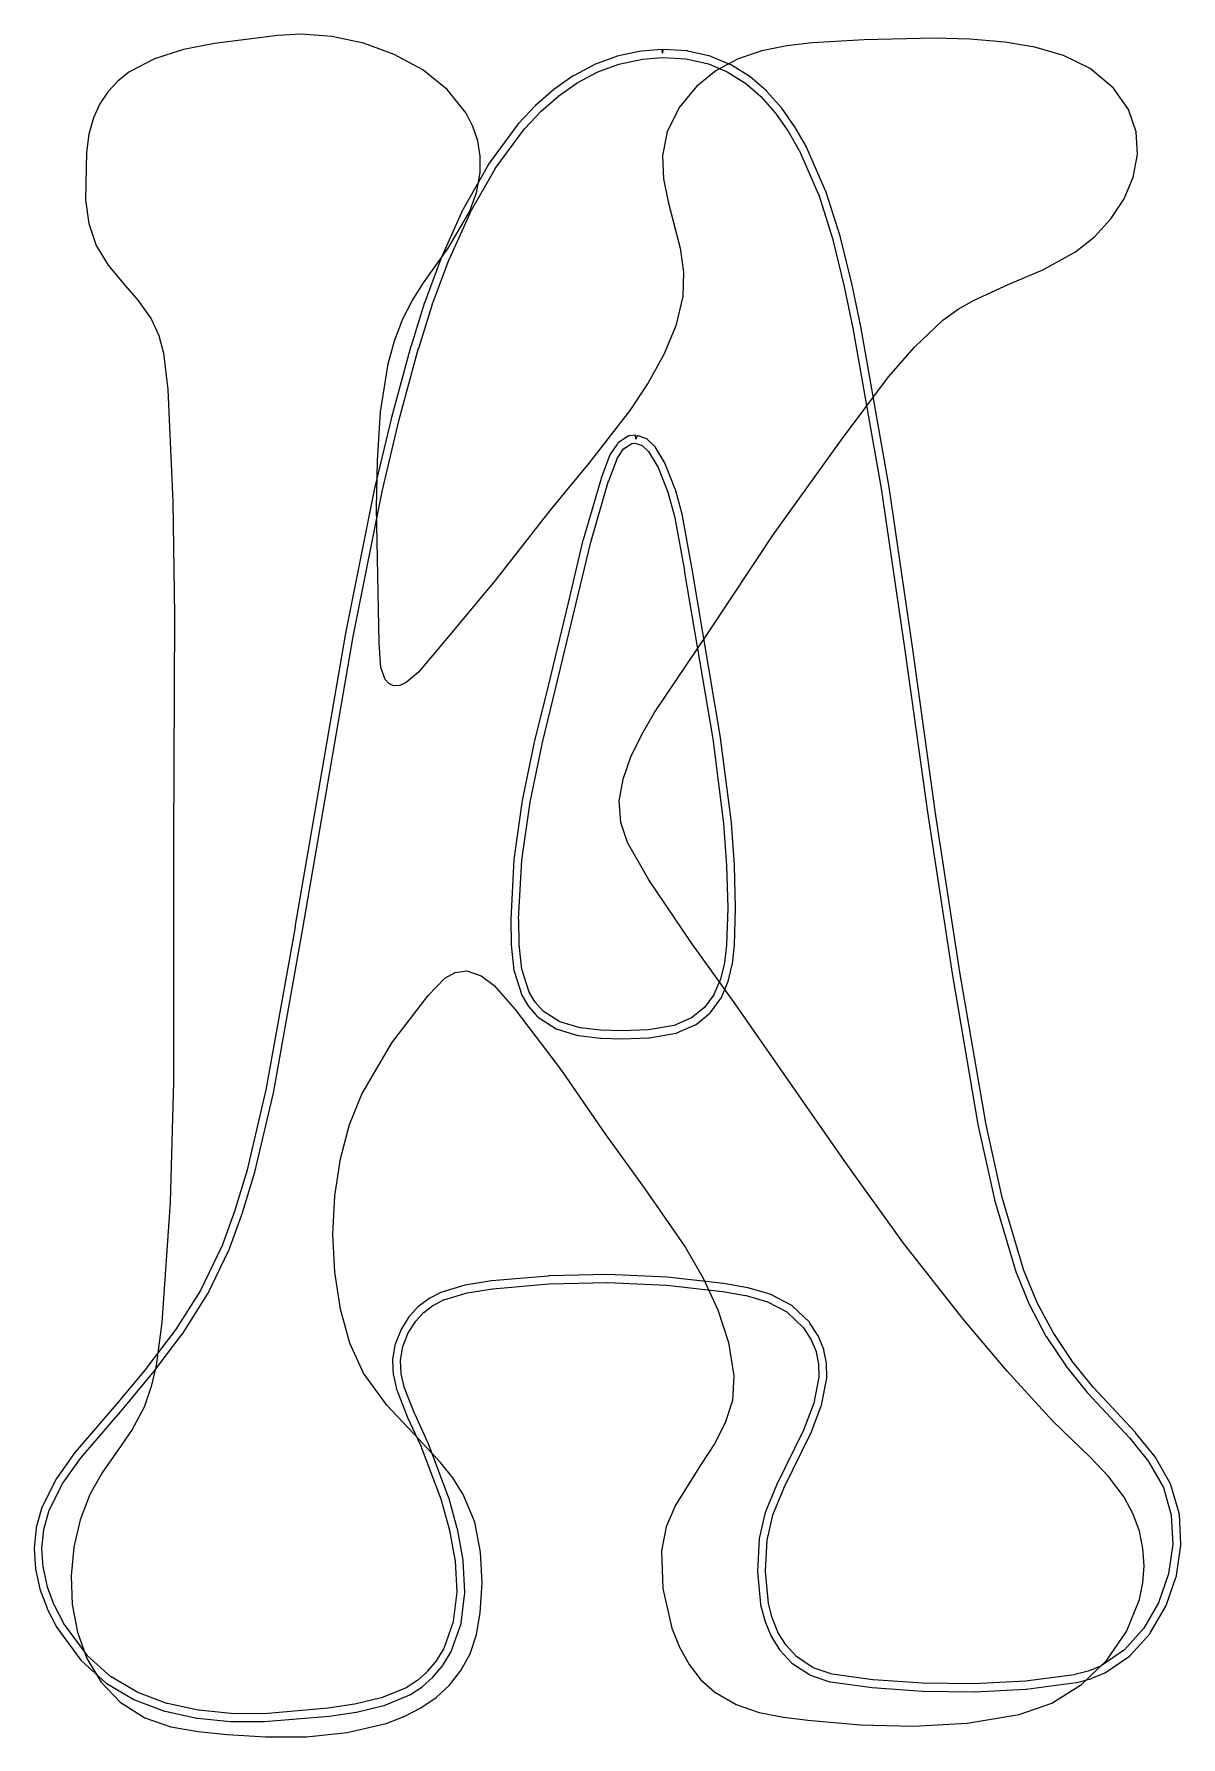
# Model space of a CAD drawing. Extents: x 0 to 114, y 0 to 171.
import ezdxf

# ---------------------------------------------------------------- set-up
doc = ezdxf.new("R2010")
doc.units = 0
doc.layers.add('A', color=7, linetype='CONTINUOUS')
doc.layers.add('K', color=7, linetype='CONTINUOUS')

msp = doc.modelspace()

# ---------------------------------------------------------------- linework, layer by layer
at = {"layer": 'A', "color": 7}
for points in [[(60.351456, 168.800037), (57.996664, 168.306148)], [(62.5034, 168.976426), (60.404372, 168.808856)], [(65.008122, 168.835315), (62.556317, 168.976426), (62.529872, 168.606009), (62.503428, 168.976426), (62.5034, 168.976426)], [(67.309997, 168.314967), (65.078678, 168.826495)], [(23.618441, 64.686481), (26.520067, 80.976009), (31.54715, 110.203648), (31.54715, 110.212453), (34.448747, 124.720439), (34.457553, 124.738078), (36.159705, 131.917106), (36.168511, 131.934745), (38.108788, 139.060856), (38.117594, 139.078495), (39.475788, 143.391203), (39.484594, 143.408842), (41.186746, 147.986134), (41.195552, 148.012592), (43.268121, 152.607523), (43.276926, 152.625162), (43.285732, 152.6428), (45.763996, 157.026064), (45.772801, 157.034884), (45.79044, 157.070162), (48.709676, 161.021273), (48.73612, 161.05655), (50.350079, 162.767523), (50.358884, 162.776342), (50.376523, 162.793981), (52.113953, 164.319745), (52.140398, 164.337384), (52.149203, 164.346203), (54.001286, 165.651481), (56.065036, 166.745092), (58.164064, 167.521203), (58.172869, 167.521203), (60.518842, 168.015092), (62.538678, 168.182676), (62.538678, 168.182676)], [(62.538678, 168.182676), (62.565122, 168.182676), (64.893455, 168.041565), (64.9199, 168.032745), (67.124789, 167.530037), (69.020969, 166.736287), (70.793678, 165.633856), (70.802483, 165.625037), (72.389983, 164.258023), (72.425261, 164.222745), (73.818733, 162.652884), (73.845177, 162.617606), (75.097538, 160.844898), (75.115177, 160.80962), (76.226427, 158.878162), (76.244066, 158.842884), (78.131427, 154.512537), (78.140233, 154.512537), (79.577802, 149.961703), (79.586607, 149.935245), (80.706677, 145.384412), (80.706677, 145.366773), (81.60626, 141.089342), (81.597455, 141.089342), (84.446135, 125.029134), (84.446135, 125.020329), (86.818566, 108.845468), (86.809761, 108.845468), (89.058719, 92.626509)], [(69.391386, 167.450662), (67.371733, 168.288509)], [(71.269928, 166.268856), (69.453122, 167.415384)], [(53.578122, 166.330592), (51.646664, 164.981217)], [(72.945622, 164.831287), (71.314025, 166.233578)], [(51.62022, 164.94594), (49.821053, 163.367259)], [(74.444956, 163.146773), (72.989748, 164.78719)], [(49.794609, 163.340801), (48.118914, 161.568092)], [(48.09247, 161.532815), (45.120317, 157.502328)], [(76.940831, 159.239759), (75.794303, 161.241773)], [(80.345193, 150.182077), (78.881108, 154.794759)], [(42.553817, 152.969134), (40.454789, 148.312467)], [(81.482887, 145.560688), (80.353998, 150.155618)], [(82.391275, 141.23916), (81.491692, 145.543049)], [(85.231137, 125.161327), (82.391275, 141.230355)], [(37.341539, 139.29019), (35.392442, 132.128801)], [(35.392442, 132.119996), (33.67265, 124.90569)], [(59.822289, 130.373717), (59.266664, 130.311981)], [(60.863012, 130.038578), (60.007525, 130.347259), (59.866414, 129.968023), (59.822317, 130.373717), (59.822289, 130.373717)], [(59.813484, 129.571148), (60.5014, 129.324203), (61.127581, 128.724481), (62.0889, 127.128162), (62.097706, 127.119356), (63.067844, 124.658731), (63.755761, 122.13637), (63.764566, 122.101093), (64.725886, 116.818245), (64.717081, 116.818245), (67.565761, 99.964287), (67.565761, 99.955482), (68.641733, 91.488815), (68.632928, 91.488815), (68.950428, 87.255482), (68.950428, 87.237843), (69.065081, 83.030968), (69.065081, 83.013329), (68.959247, 79.353259), (68.959247, 79.317982), (68.747581, 77.571732), (68.738775, 77.527634), (68.3419, 75.904857), (68.333095, 75.887218), (67.671637, 74.352634), (67.662831, 74.32619), (66.73679, 73.06501), (65.440331, 72.033135), (63.702901, 71.274662), (61.145262, 70.816051), (61.136457, 70.816051), (58.464165, 70.719037), (58.446526, 70.719037), (56.365137, 70.780774), (54.283748, 71.027718), (52.264096, 71.62744), (50.579511, 72.70337), (49.785761, 73.594134), (49.186039, 74.599551), (48.454025, 76.901426), (48.171803, 79.37969), (48.171803, 79.423787), (48.136525, 81.902051), (48.12772, 81.902051), (48.44522, 87.819898), (49.274247, 93.631912), (50.473692, 99.443926), (50.473692, 99.461565), (51.893622, 105.220662), (53.860359, 113.405106), (55.342025, 119.640453), (55.350831, 119.658092), (57.141178, 125.778787), (57.149983, 125.787592), (57.149983, 125.805231), (57.979011, 128.010092), (57.987816, 128.018897), (58.640455, 128.997856), (59.451844, 129.527022), (59.813441, 129.57112), (59.813484, 129.571148)], [(33.67265, 124.896885), (30.762234, 110.36244)], [(56.38272, 126.034565), (54.574734, 119.869773)], [(109.890275, 30.502328), (105.701039, 35.009065), (105.674595, 35.035509), (103.540289, 37.690162), (103.52265, 37.716606), (101.644109, 40.538828), (101.62647, 40.574106), (100.03015, 43.555078), (100.03015, 43.563883), (100.012511, 43.590328), (98.733692, 46.73005), (96.564109, 54.02373), (96.555303, 54.050175), (94.906067, 61.493786), (94.906067, 61.511425), (92.32197, 76.592675), (92.32197, 76.60148), (89.852525, 92.732244), (89.852525, 92.741049), (87.603567, 108.951188), (85.231137, 125.143688)], [(65.510802, 116.959328), (64.549511, 122.277467)], [(54.565928, 119.843329), (53.084262, 113.590343), (51.117525, 105.414718), (51.117525, 105.405912)], [(30.762234, 110.344801), (25.726331, 81.117162), (25.735136, 81.117162), (22.824719, 64.827649), (20.937358, 56.801954), (20.928553, 56.77551), (19.746747, 52.877315), (19.737942, 52.850871), (18.362109, 49.049691), (18.353303, 49.049691), (16.271915, 44.736982), (13.758373, 40.794691), (13.740734, 40.768246), (10.892053, 37.011163), (10.883248, 36.993524), (7.83172, 33.324635), (7.840526, 33.324635)], [(69.752955, 87.299551), (69.435455, 91.550523)], [(69.752955, 79.291495), (69.858788, 83.013301)], [(69.532469, 77.430592), (69.752955, 79.256217)], [(47.6779, 76.698593), (48.445191, 74.308523)], [(68.394789, 74.008648), (69.073886, 75.587328)], [(63.976247, 70.524953), (65.801872, 71.318703)], [(19.094094, 48.73212), (20.496386, 52.603856)], [(39.017234, 29.567453), (37.756053, 32.3103), (37.747248, 32.336745), (36.671275, 35.044314), (36.66247, 35.070758), (36.380248, 36.376036), (36.309692, 37.74305), (36.309692, 37.760689), (36.530178, 39.110064), (36.530178, 39.127703), (37.076984, 40.494717), (37.817817, 41.650064), (37.826623, 41.667703), (38.611553, 42.514369), (38.620359, 42.523175), (39.5464, 43.22873), (39.564039, 43.237536), (40.604734, 43.784341), (40.631178, 43.793147), (42.968331, 44.489883), (45.508331, 44.886758), (45.534775, 44.886758), (51.143941, 45.380647), (51.170386, 45.380647), (57.035316, 45.512938), (57.06176, 45.512938), (62.926691, 45.274813), (62.953135, 45.274813), (68.544663, 44.639813), (68.571107, 44.639813), (70.855343, 44.225299), (70.899441, 44.216494), (73.042566, 43.590313), (74.991663, 42.576077), (76.649718, 40.997397), (77.434649, 39.789133), (77.910899, 38.607327), (77.910899, 38.598522), (78.157843, 37.3638), (78.157843, 37.337356), (78.184288, 36.049717), (77.690399, 33.4568), (77.681593, 33.439161), (76.640899, 30.740411), (73.950968, 25.254717)], [(40.260761, 44.498787), (39.175969, 43.934342)], [(38.073539, 43.114134), (37.191594, 42.152815)], [(39.123053, 43.899065), (38.126456, 43.158231)], [(75.415067, 43.255245), (73.386594, 44.313578)], [(77.240692, 41.544273), (75.503261, 43.193509)], [(35.586456, 36.234967), (35.903956, 34.841495)], [(105.092497, 34.488717), (109.290553, 29.981981), (109.308192, 29.964342), (111.204372, 27.609551), (111.23965, 27.556634), (112.694858, 24.998995), (113.488608, 22.247328), (113.656178, 19.345731), (113.656178, 19.328092), (113.215206, 16.34712), (112.209789, 13.454342), (110.728122, 10.905523), (108.805483, 8.753578), (106.450692, 7.14844), (106.433053, 7.130801), (105.171872, 6.610453), (105.163067, 6.601648), (103.84015, 6.266509), (103.822511, 6.266509), (103.796067, 6.257704), (98.874817, 5.605065), (98.874817, 5.61387), (93.759539, 5.340468), (93.733095, 5.340468), (88.626637, 5.411023), (88.608998, 5.411023), (83.626012, 5.763801), (83.599568, 5.763801), (79.516165, 6.319426), (77.637567, 6.963231), (75.953053, 8.074481), (74.912358, 9.221009), (74.894719, 9.238648), (74.100969, 10.526287), (74.100969, 10.535092), (73.545344, 11.893287), (73.536539, 11.919731), (73.527734, 11.946175), (73.157317, 13.392564), (72.848637, 16.6293), (72.848637, 16.646939), (73.007387, 19.742564), (73.58065, 22.247286), (73.589456, 22.264925), (74.674233, 24.901981), (74.683039, 24.928425)], [(37.015191, 32.001634), (38.285191, 29.258787), (38.293997, 29.232343), (40.357747, 23.781926), (40.366552, 23.746648), (41.204399, 20.739218), (41.213205, 20.70394), (41.76883, 17.634773), (41.76883, 17.625968), (41.936456, 14.565592), (41.936456, 14.539148), (41.583678, 11.575815), (41.583678, 11.558176), (40.622358, 8.885884), (39.907983, 7.704079), (39.899178, 7.68644), (38.973136, 6.56637), (38.929039, 6.522273), (37.994178, 5.693245), (37.950081, 5.657968), (36.85647, 4.961231), (34.387025, 3.938176), (34.369386, 3.929371), (31.741192, 3.312009), (31.705914, 3.303204), (29.0689, 2.906329), (29.042456, 2.906329), (22.639539, 2.359524), (22.604262, 2.359524), (19.341067, 2.385968), (19.305789, 2.385968), (16.086692, 2.703468), (16.042567, 2.712259), (12.955761, 3.373717), (12.929317, 3.382523), (12.894039, 3.391328), (10.001261, 4.4673), (9.983622, 4.476106), (7.311331, 6.045967), (7.302525, 6.054772), (4.930095, 8.189078), (4.92129, 8.206716), (2.557678, 11.425814), (2.548873, 11.443453), (1.64929, 13.189703), (1.640484, 13.22498), (1.631679, 13.233786), (0.961401, 15.032952), (0.961401, 15.050591), (0.538068, 16.929133), (0.538068, 16.964411), (0.529263, 16.990855), (0.396971, 18.860577), (0.396971, 18.887021), (0.582179, 20.792021), (0.582179, 20.800827), (1.120165, 22.723466), (1.128971, 22.741104), (2.487165, 25.439854), (4.330429, 28.006313), (4.348068, 28.032757)], [(41.116261, 24.028856), (39.034872, 29.541009)], [(111.857011, 28.059342), (109.907914, 30.48469)], [(3.695344, 28.500315), (1.834442, 25.907398)], [(41.980567, 20.915592), (41.125067, 23.993578)], [(114.273497, 22.423703), (113.444469, 25.281203)], [(72.82215, 22.485453), (72.222428, 19.892537)], [(-0.396878, 18.869481), (-0.264586, 16.876287)], [(42.739025, 14.539134), (42.571456, 17.670037)], [(0.193997, 14.812537), (0.899552, 12.916356)], [(42.386247, 11.461148), (42.739025, 14.468578)], [(72.363539, 13.260315), (72.769233, 11.699273)], [(111.407177, 10.473356), (112.932941, 13.119189)], [(1.878539, 11.002537), (4.286247, 7.712884)], [(72.786872, 11.646356), (73.386594, 10.173509)], [(74.303803, 8.700662), (75.406233, 7.492398)], [(39.546372, 6.010759), (40.525344, 7.192537)], [(40.560622, 7.236634), (41.336733, 8.515453)], [(106.891622, 6.469328), (109.29051, 8.118564)], [(38.479219, 5.058259), (39.502275, 5.966662)], [(37.288594, 4.290968), (38.435122, 5.022982)], [(88.600108, 4.617259), (93.750663, 4.546703)], [(15.963192, 1.909718), (19.261664, 1.592218)], [(22.665969, 1.565774), (29.139442, 2.112579)], [(29.165886, 2.112579), (31.855816, 2.518274)], [(31.891094, 2.527079), (34.616303, 3.170898)]]:
    msp.add_lwpolyline(points, dxfattribs=at)
for points in [[(60.404372, 168.808856), (60.386556, 168.807104), (60.368877, 168.804157), (60.351456, 168.800037)], [(65.078678, 168.826495), (65.055468, 168.831523), (65.031856, 168.834475), (65.008122, 168.835315)], [(55.685969, 167.450662), (55.685969, 167.450662), (53.622219, 166.357051), (53.622219, 166.357051)], [(55.738886, 167.47712), (55.720618, 167.469619), (55.702931, 167.460775), (55.685969, 167.450662)], [(57.943747, 168.288509), (57.943747, 168.288509), (55.738886, 167.47712), (55.738886, 167.47712)], [(57.996664, 168.306148), (57.978636, 168.301507), (57.960954, 168.295613), (57.943747, 168.288509)], [(67.371733, 168.288509), (67.351933, 168.299043), (67.331281, 168.307894), (67.309997, 168.314967)], [(69.453122, 167.415384), (69.433631, 167.428952), (69.412971, 167.440758), (69.391386, 167.450662)], [(53.622219, 166.357051), (53.606968, 166.349186), (53.592239, 166.340348), (53.578122, 166.330592)], [(71.314025, 166.233578), (71.300175, 166.246362), (71.285439, 166.25815), (71.269928, 166.268856)], [(51.646664, 164.981217), (51.637207, 164.969953), (51.628379, 164.958176), (51.62022, 164.94594)], [(72.989748, 164.78719), (72.976209, 164.803015), (72.961456, 164.817759), (72.945622, 164.831287)], [(49.821053, 163.367259), (49.81183, 163.358857), (49.803006, 163.350028), (49.794609, 163.340801)], [(74.4714, 163.111495), (74.463241, 163.123732), (74.454412, 163.135509), (74.444956, 163.146773)], [(75.767859, 161.277051), (75.767859, 161.277051), (74.4714, 163.111495), (74.4714, 163.111495)], [(48.118914, 161.568092), (48.109458, 161.556828), (48.10063, 161.545051), (48.09247, 161.532815)], [(75.794303, 161.241773), (75.786143, 161.254009), (75.777315, 161.265786), (75.767859, 161.277051)], [(76.958469, 159.204481), (76.953173, 159.216523), (76.947287, 159.228297), (76.940831, 159.239759)], [(78.863469, 154.838856), (78.863469, 154.838856), (76.958469, 159.204481), (76.958469, 159.204481)], [(45.093873, 157.458231), (45.093873, 157.458231), (42.571456, 153.004412), (42.571456, 153.004412)], [(45.120317, 157.502328), (45.110566, 157.488212), (45.101733, 157.473482), (45.093873, 157.458231)], [(78.881108, 154.794759), (78.876107, 154.809794), (78.870217, 154.824519), (78.863469, 154.838856)], [(42.571456, 153.004412), (42.564999, 152.99295), (42.559113, 152.981176), (42.553817, 152.969134)], [(80.353998, 150.155618), (80.351371, 150.164537), (80.348434, 150.173362), (80.345193, 150.182077)], [(40.445984, 148.286009), (40.445984, 148.286009), (38.726192, 143.66462), (38.726192, 143.66462)], [(40.454789, 148.312467), (40.451547, 148.303753), (40.44861, 148.294928), (40.445984, 148.286009)], [(81.491692, 145.543049), (81.488902, 145.549), (81.485966, 145.554881), (81.482887, 145.560688)], [(38.717387, 143.646981), (38.717387, 143.646981), (37.350344, 139.298995), (37.350344, 139.298995)], [(38.726192, 143.66462), (38.723112, 143.658814), (38.720176, 143.652932), (38.717387, 143.646981)], [(82.391275, 141.230355), (82.391308, 141.23329), (82.391308, 141.236225), (82.391275, 141.23916)], [(37.350344, 139.298995), (37.347364, 139.296106), (37.344428, 139.29317), (37.341539, 139.29019)], [(35.392442, 132.128801), (35.39241, 132.125866), (35.39241, 132.122931), (35.392442, 132.119996)], [(58.128956, 129.624065), (58.083312, 129.594074), (58.044293, 129.555055), (58.014303, 129.509412)], [(59.090275, 130.250245), (59.090275, 130.250245), (58.128956, 129.624065), (58.128956, 129.624065)], [(59.266664, 130.311981), (59.203818, 130.305617), (59.143373, 130.284461), (59.090275, 130.250245)], [(60.995303, 129.950384), (60.957551, 129.988337), (60.912566, 130.018328), (60.863012, 130.038578)], [(61.718498, 129.271287), (61.718498, 129.271287), (60.995303, 129.950384), (60.995303, 129.950384)], [(57.273469, 128.380523), (57.273469, 128.380523), (56.391525, 126.061009), (56.391525, 126.061009)], [(57.308747, 128.459898), (57.294142, 128.434798), (57.282313, 128.408183), (57.273469, 128.380523)], [(58.014303, 129.509412), (58.014303, 129.509412), (57.308747, 128.459898), (57.308747, 128.459898)], [(61.789053, 129.191912), (61.769167, 129.221388), (61.745439, 129.248082), (61.718498, 129.271287)], [(62.78565, 127.533856), (62.78565, 127.533856), (61.789053, 129.191912), (61.789053, 129.191912)], [(62.812095, 127.48094), (62.804598, 127.499207), (62.795759, 127.516894), (62.78565, 127.533856)], [(63.817511, 124.949759), (63.817511, 124.949759), (62.812095, 127.48094), (62.812095, 127.48094)], [(33.67265, 124.90569), (33.672618, 124.902755), (33.672618, 124.89982), (33.67265, 124.896885)], [(56.391525, 126.061009), (56.388284, 126.052299), (56.385347, 126.043479), (56.38272, 126.034565)], [(63.826317, 124.914481), (63.823918, 124.926368), (63.82098, 124.938139), (63.817511, 124.949759)], [(64.540706, 122.312745), (64.540706, 122.312745), (63.826317, 124.914481), (63.826317, 124.914481)], [(85.231137, 125.143688), (85.231266, 125.149567), (85.231266, 125.155448), (85.231137, 125.161327)], [(64.549511, 122.277467), (64.547112, 122.289354), (64.544174, 122.301125), (64.540706, 122.312745)], [(54.574734, 119.869773), (54.571492, 119.861063), (54.568555, 119.852243), (54.565928, 119.843329)], [(65.510802, 116.950523), (65.510835, 116.953458), (65.510835, 116.956393), (65.510802, 116.959328)], [(68.359483, 100.087745), (68.359483, 100.087745), (65.510802, 116.950523), (65.510802, 116.950523)], [(30.762234, 110.36244), (30.762104, 110.356561), (30.762104, 110.35068), (30.762234, 110.344801)], [(51.117525, 105.405912), (51.117525, 105.405912), (49.697595, 99.637996), (49.697595, 99.637996)], [(49.68879, 99.620357), (49.68879, 99.620357), (48.489345, 93.799524), (48.489345, 93.799524)], [(49.697595, 99.637996), (49.694515, 99.632189), (49.691579, 99.626308), (49.68879, 99.620357)], [(68.359483, 100.070106), (68.359612, 100.075985), (68.359612, 100.081866), (68.359483, 100.087745)], [(69.435455, 91.568162), (69.435455, 91.568162), (68.359483, 100.070106), (68.359483, 100.070106)], [(48.48054, 93.773079), (48.48054, 93.773079), (47.651456, 87.890453), (47.651456, 87.890453)], [(48.489345, 93.799524), (48.486104, 93.790814), (48.483167, 93.781994), (48.48054, 93.773079)], [(89.058719, 92.626509), (89.058687, 92.623574), (89.058687, 92.620639), (89.058719, 92.617704)], [(89.058719, 92.617704), (89.058719, 92.617704), (91.528163, 76.469301), (91.528163, 76.469301)], [(69.435455, 91.550523), (69.435585, 91.556402), (69.435585, 91.562283), (69.435455, 91.568162)], [(47.64265, 87.855176), (47.64265, 87.855176), (47.333956, 81.91087), (47.333956, 81.91087)], [(47.651456, 87.890453), (47.647987, 87.878834), (47.645049, 87.867062), (47.64265, 87.855176)], [(69.752955, 87.281912), (69.753085, 87.287791), (69.753085, 87.293672), (69.752955, 87.299551)], [(69.858788, 83.03094), (69.858788, 83.03094), (69.752955, 87.281912), (69.752955, 87.281912)], [(47.333956, 81.91087), (47.333664, 81.902058), (47.333664, 81.893238), (47.333956, 81.884426)], [(47.333956, 81.884426), (47.333956, 81.884426), (47.369233, 79.370884), (47.369233, 79.370884)], [(69.858788, 83.013301), (69.858918, 83.01918), (69.858918, 83.025061), (69.858788, 83.03094)], [(47.369233, 79.370884), (47.371632, 79.358998), (47.37457, 79.347226), (47.378039, 79.335606)], [(47.378039, 79.335606), (47.378039, 79.335606), (47.660261, 76.777968), (47.660261, 76.777968)], [(69.752955, 79.256217), (69.753474, 79.267971), (69.753474, 79.279742), (69.752955, 79.291495)], [(47.660261, 76.777968), (47.663429, 76.750979), (47.669339, 76.724383), (47.6779, 76.698593)], [(69.10033, 75.649065), (69.10033, 75.649065), (69.523664, 77.377676), (69.523664, 77.377676)], [(69.523664, 77.377676), (69.527779, 77.395098), (69.530721, 77.412776), (69.532469, 77.430592)], [(69.073886, 75.587328), (69.084416, 75.60713), (69.093262, 75.627781), (69.10033, 75.649065)], [(91.528163, 76.469301), (91.528131, 76.466366), (91.528131, 76.463431), (91.528163, 76.460496)], [(91.528163, 76.460496), (91.528163, 76.460496), (94.12108, 61.361607), (94.12108, 61.361607)], [(48.445191, 74.308523), (48.454035, 74.280863), (48.465864, 74.254248), (48.480469, 74.229148)], [(48.480469, 74.229148), (48.480469, 74.229148), (49.124289, 73.153176), (49.124289, 73.153176)], [(67.354094, 72.553425), (67.354094, 72.553425), (68.350692, 73.929259), (68.350692, 73.929259)], [(68.350692, 73.929259), (68.368357, 73.953962), (68.383151, 73.980597), (68.394789, 74.008648)], [(49.124289, 73.153176), (49.136999, 73.131247), (49.151764, 73.110575), (49.168386, 73.09144)], [(49.168386, 73.09144), (49.168386, 73.09144), (50.023872, 72.13012), (50.023872, 72.13012)], [(50.023872, 72.13012), (50.049785, 72.102549), (50.079479, 72.078794), (50.112066, 72.059565)], [(50.112066, 72.059565), (50.112066, 72.059565), (51.875955, 70.930676), (51.875955, 70.930676)], [(65.898886, 71.37162), (65.898886, 71.37162), (67.283539, 72.48287), (67.283539, 72.48287)], [(67.283539, 72.48287), (67.30991, 72.503352), (67.333613, 72.527055), (67.354094, 72.553425)], [(51.875955, 70.930676), (51.908933, 70.910971), (51.944577, 70.89612), (51.981789, 70.886579)], [(51.981789, 70.886579), (51.981789, 70.886579), (54.054358, 70.260398), (54.054358, 70.260398)], [(54.054358, 70.260398), (54.074431, 70.252874), (54.095076, 70.246975), (54.116094, 70.242759)], [(54.116094, 70.242759), (54.116094, 70.242759), (56.303316, 69.978176), (56.303316, 69.978176)], [(56.303316, 69.978176), (56.318004, 69.977365), (56.332726, 69.977365), (56.347414, 69.978176)], [(56.347414, 69.978176), (56.347414, 69.978176), (58.446441, 69.925259), (58.446441, 69.925259)], [(58.446441, 69.925259), (58.455254, 69.924968), (58.464073, 69.924968), (58.472886, 69.925259)], [(58.472886, 69.925259), (58.472886, 69.925259), (61.171636, 70.013454), (61.171636, 70.013454)], [(61.171636, 70.013454), (61.192422, 70.014776), (61.213072, 70.01772), (61.2334, 70.022259)], [(61.2334, 70.022259), (61.2334, 70.022259), (63.888053, 70.498509), (63.888053, 70.498509)], [(63.888053, 70.498509), (63.918371, 70.5039), (63.947965, 70.512773), (63.976247, 70.524953)], [(65.801872, 71.318703), (65.836502, 71.331769), (65.869152, 71.349578), (65.898886, 71.37162)], [(21.704636, 56.590245), (21.704636, 56.590245), (23.609636, 64.660037), (23.609636, 64.660037)], [(23.609636, 64.660037), (23.612877, 64.668747), (23.615814, 64.677567), (23.618441, 64.686481)], [(94.12108, 61.361607), (94.120789, 61.352795), (94.120789, 61.343975), (94.12108, 61.335163)], [(94.12108, 61.335163), (94.12108, 61.335163), (95.779136, 53.847454), (95.779136, 53.847454)], [(20.505191, 52.621495), (20.505191, 52.621495), (21.704636, 56.572606), (21.704636, 56.572606)], [(21.704636, 56.572606), (21.704765, 56.578485), (21.704765, 56.584366), (21.704636, 56.590245)], [(95.779136, 53.847454), (95.781763, 53.83854), (95.7847, 53.82972), (95.787941, 53.82101)], [(95.787941, 53.82101), (95.787941, 53.82101), (97.966344, 46.500871), (97.966344, 46.500871)], [(20.496386, 52.603856), (20.499466, 52.609663), (20.502402, 52.615544), (20.505191, 52.621495)], [(16.995123, 44.383979), (16.995123, 44.383979), (19.076456, 48.696842), (19.076456, 48.696842)], [(19.076456, 48.696842), (19.082912, 48.708304), (19.088798, 48.720078), (19.094094, 48.73212)], [(51.099858, 46.174481), (51.099858, 46.174481), (45.437775, 45.680592), (45.437775, 45.680592)], [(51.126331, 46.183301), (51.117407, 46.18067), (51.108577, 46.177728), (51.099858, 46.174481)], [(57.044178, 46.315592), (57.044178, 46.315592), (51.126331, 46.183301), (51.126331, 46.183301)], [(57.070622, 46.315592), (57.06181, 46.315884), (57.05299, 46.315884), (57.044178, 46.315592)], [(62.988498, 46.077453), (62.988498, 46.077453), (57.070622, 46.315592), (57.070622, 46.315592)], [(63.014942, 46.077453), (63.00613, 46.077745), (62.99731, 46.077745), (62.988498, 46.077453)], [(68.659386, 45.433634), (68.659386, 45.433634), (63.014942, 46.077453), (63.014942, 46.077453)], [(97.966344, 46.500871), (97.968743, 46.488985), (97.971681, 46.477213), (97.975149, 46.465593)], [(97.975149, 46.465593), (97.975149, 46.465593), (99.289246, 43.246496), (99.289246, 43.246496)], [(14.419859, 40.335854), (14.419859, 40.335854), (16.968679, 44.348701), (16.968679, 44.348701)], [(16.968679, 44.348701), (16.978135, 44.359965), (16.986964, 44.371742), (16.995123, 44.383979)], [(40.331317, 44.534065), (40.306693, 44.524658), (40.28306, 44.512842), (40.260761, 44.498787)], [(42.730206, 45.257259), (42.730206, 45.257259), (40.331317, 44.534065), (40.331317, 44.534065)], [(42.783122, 45.274898), (42.765094, 45.270257), (42.747413, 45.264363), (42.730206, 45.257259)], [(45.411331, 45.680592), (45.411331, 45.680592), (42.783122, 45.274898), (42.783122, 45.274898)], [(45.437775, 45.680592), (45.428963, 45.680884), (45.420143, 45.680884), (45.411331, 45.680592)], [(68.685831, 45.424828), (68.677121, 45.42807), (68.668301, 45.431007), (68.659386, 45.433634)], [(71.040622, 45.010315), (71.040622, 45.010315), (68.685831, 45.424828), (68.685831, 45.424828)], [(71.0759, 44.992676), (71.064438, 44.999132), (71.052664, 45.005019), (71.040622, 45.010315)], [(73.307219, 44.348856), (73.307219, 44.348856), (71.0759, 44.992676), (71.0759, 44.992676)], [(73.386594, 44.313578), (73.361495, 44.328184), (73.33488, 44.340013), (73.307219, 44.348856)], [(38.126456, 43.158231), (38.107582, 43.145081), (38.089877, 43.130327), (38.073539, 43.114134)], [(39.175969, 43.934342), (39.157422, 43.924006), (39.139727, 43.912209), (39.123053, 43.899065)], [(75.503261, 43.193509), (75.476779, 43.217967), (75.447112, 43.238734), (75.415067, 43.255245)], [(99.289246, 43.246496), (99.294542, 43.234454), (99.300429, 43.222681), (99.306885, 43.211218)], [(99.306885, 43.211218), (99.306885, 43.211218), (100.938482, 40.159691), (100.938482, 40.159691)], [(37.147497, 42.099898), (37.147497, 42.099898), (36.389025, 40.900453), (36.389025, 40.900453)], [(37.191594, 42.152815), (37.175401, 42.136476), (37.160647, 42.118772), (37.147497, 42.099898)], [(77.302428, 41.464898), (77.28527, 41.493848), (77.264527, 41.520517), (77.240692, 41.544273)], [(78.122636, 40.194898), (78.122636, 40.194898), (77.302428, 41.464898), (77.302428, 41.464898)], [(11.518262, 36.517048), (11.518262, 36.517048), (14.402221, 40.30941), (14.402221, 40.30941)], [(14.402221, 40.30941), (14.408448, 40.317987), (14.414332, 40.326809), (14.419859, 40.335854)], [(35.7364, 39.251217), (35.7364, 39.251217), (35.507095, 37.804828), (35.507095, 37.804828)], [(35.762844, 39.339412), (35.750665, 39.311129), (35.741791, 39.281535), (35.7364, 39.251217)], [(36.353747, 40.838717), (36.353747, 40.838717), (35.762844, 39.339412), (35.762844, 39.339412)], [(36.389025, 40.900453), (36.375457, 40.880963), (36.363651, 40.860302), (36.353747, 40.838717)], [(78.157914, 40.133162), (78.14801, 40.154747), (78.136205, 40.175407), (78.122636, 40.194898)], [(78.678261, 38.836703), (78.678261, 38.836703), (78.157914, 40.133162), (78.157914, 40.133162)], [(100.938482, 40.159691), (100.943778, 40.147649), (100.949665, 40.135875), (100.956121, 40.124413)], [(100.956121, 40.124413), (100.956121, 40.124413), (102.87876, 37.249274), (102.87876, 37.249274)], [(35.507095, 37.804828), (35.503844, 37.77552), (35.503844, 37.745942), (35.507095, 37.716634)], [(35.507095, 37.716634), (35.507095, 37.716634), (35.57765, 36.296703), (35.57765, 36.296703)], [(78.6959, 38.766148), (78.692175, 38.790153), (78.686271, 38.813769), (78.678261, 38.836703)], [(78.951636, 37.443217), (78.951636, 37.443217), (78.6959, 38.766148), (78.6959, 38.766148)], [(8.44911, 32.812882), (8.44911, 32.812882), (11.509457, 36.49941), (11.509457, 36.49941)], [(11.509457, 36.49941), (11.512536, 36.505216), (11.515472, 36.511097), (11.518262, 36.517048)], [(35.57765, 36.296703), (35.578974, 36.275927), (35.581918, 36.255286), (35.586456, 36.234967)], [(78.457733, 33.236342), (78.457733, 33.236342), (78.97808, 35.952731), (78.97808, 35.952731)], [(78.960441, 37.372662), (78.959606, 37.396395), (78.956659, 37.420007), (78.951636, 37.443217)], [(78.986885, 36.040925), (78.986885, 36.040925), (78.960441, 37.372662), (78.960441, 37.372662)], [(78.97808, 35.952731), (78.984273, 35.981712), (78.987226, 36.011292), (78.986885, 36.040925)], [(102.87876, 37.249274), (102.884073, 37.237207), (102.889978, 37.22541), (102.896456, 37.213926)], [(102.896456, 37.213926), (102.896456, 37.213926), (105.074858, 34.506356), (105.074858, 34.506356)], [(35.903956, 34.841495), (35.908172, 34.820477), (35.91407, 34.799832), (35.921594, 34.779759)], [(35.921594, 34.779759), (35.921594, 34.779759), (37.006386, 32.019273), (37.006386, 32.019273)], [(105.074858, 34.506356), (105.080553, 34.500295), (105.086436, 34.494412), (105.092497, 34.488717)], [(7.840526, 33.324635), (7.840526, 33.324635), (3.721845, 28.526858), (3.721845, 28.526858)], [(4.348068, 28.032757), (4.348068, 28.032757), (8.44911, 32.804076), (8.44911, 32.804076)], [(8.44911, 32.804076), (8.449142, 32.807011), (8.449142, 32.809947), (8.44911, 32.812882)], [(77.372955, 30.422939), (77.372955, 30.422939), (78.431288, 33.174606), (78.431288, 33.174606)], [(78.431288, 33.174606), (78.441818, 33.194407), (78.450664, 33.215059), (78.457733, 33.236342)], [(37.006386, 32.019273), (37.009176, 32.013322), (37.012112, 32.00744), (37.015191, 32.001634)], [(39.034872, 29.541009), (39.029345, 29.550054), (39.023461, 29.558876), (39.017234, 29.567453)], [(74.683039, 24.928425), (74.683039, 24.928425), (77.36415, 30.387662), (77.36415, 30.387662)], [(77.36415, 30.387662), (77.367618, 30.399281), (77.370556, 30.411053), (77.372955, 30.422939)], [(109.907914, 30.48469), (109.902219, 30.490751), (109.896337, 30.496634), (109.890275, 30.502328)], [(3.721845, 28.526858), (3.712601, 28.518429), (3.703758, 28.509572), (3.695344, 28.500315)], [(111.892289, 28.006426), (111.881953, 28.024973), (111.870156, 28.042668), (111.857011, 28.059342)], [(113.409233, 25.360592), (113.409233, 25.360592), (111.892289, 28.006426), (111.892289, 28.006426)], [(1.807983, 25.854481), (1.807983, 25.854481), (0.405692, 23.085176), (0.405692, 23.085176)], [(1.834442, 25.907398), (1.824328, 25.890436), (1.815485, 25.872749), (1.807983, 25.854481)], [(41.125067, 23.993578), (41.122668, 24.005465), (41.11973, 24.017236), (41.116261, 24.028856)], [(73.942163, 25.228272), (73.942163, 25.228272), (72.839789, 22.556009), (72.839789, 22.556009)], [(73.950968, 25.254717), (73.947727, 25.246007), (73.94479, 25.237187), (73.942163, 25.228272)], [(113.444469, 25.281203), (113.43564, 25.308867), (113.423825, 25.335487), (113.409233, 25.360592)], [(0.370414, 23.01462), (0.370414, 23.01462), (-0.185211, 21.012606), (-0.185211, 21.012606)], [(0.405692, 23.085176), (0.391637, 23.062877), (0.37982, 23.039243), (0.370414, 23.01462)], [(72.839789, 22.556009), (72.831779, 22.533075), (72.825875, 22.509459), (72.82215, 22.485453)], [(114.291135, 22.335509), (114.28859, 22.365477), (114.282673, 22.395062), (114.273497, 22.423703)], [(114.449885, 19.310439), (114.449885, 19.310439), (114.291135, 22.335509), (114.291135, 22.335509)], [(-0.20285, 20.942051), (-0.20285, 20.942051), (-0.396878, 18.931217), (-0.396878, 18.931217)], [(-0.185211, 21.012606), (-0.193221, 20.989672), (-0.199125, 20.966056), (-0.20285, 20.942051)], [(41.989372, 20.880315), (41.986973, 20.892201), (41.984035, 20.903973), (41.980567, 20.915592)], [(42.56265, 17.722953), (42.56265, 17.722953), (41.989372, 20.880315), (41.989372, 20.880315)], [(-0.396878, 18.931217), (-0.398468, 18.910669), (-0.398468, 18.890029), (-0.396878, 18.869481)], [(72.213622, 19.821981), (72.213622, 19.821981), (72.054872, 16.629342), (72.054872, 16.629342)], [(72.222428, 19.892537), (72.217404, 19.869326), (72.214457, 19.845714), (72.213622, 19.821981)], [(114.000094, 16.179537), (114.000094, 16.179537), (114.449885, 19.231064), (114.449885, 19.231064)], [(114.449885, 19.231064), (114.452517, 19.257457), (114.452517, 19.284046), (114.449885, 19.310439)], [(42.571456, 17.670037), (42.569708, 17.687853), (42.566766, 17.705531), (42.56265, 17.722953)], [(-0.264586, 16.876287), (-0.263262, 16.85551), (-0.260318, 16.834869), (-0.255781, 16.814551)], [(-0.255781, 16.814551), (-0.255781, 16.814551), (0.185191, 14.865453), (0.185191, 14.865453)], [(72.054872, 16.629342), (72.053282, 16.608794), (72.053282, 16.588154), (72.054872, 16.567606)], [(72.054872, 16.567606), (72.054872, 16.567606), (72.354734, 13.322051), (72.354734, 13.322051)], [(112.968219, 13.189745), (112.968219, 13.189745), (113.982455, 16.108981), (113.982455, 16.108981)], [(113.982455, 16.108981), (113.990465, 16.131915), (113.996369, 16.155531), (114.000094, 16.179537)], [(0.185191, 14.865453), (0.186939, 14.847637), (0.189881, 14.829959), (0.193997, 14.812537)], [(42.739025, 14.468578), (42.741103, 14.492051), (42.741103, 14.515661), (42.739025, 14.539134)], [(0.899552, 12.916356), (0.904563, 12.90132), (0.910462, 12.886595), (0.917219, 12.872259)], [(0.917219, 12.872259), (0.917219, 12.872259), (1.843261, 11.064273), (1.843261, 11.064273)], [(72.354734, 13.322051), (72.356058, 13.301274), (72.359002, 13.280633), (72.363539, 13.260315)], [(112.932941, 13.119189), (112.946996, 13.141488), (112.958813, 13.165122), (112.968219, 13.189745)], [(1.843261, 11.064273), (1.853165, 11.042688), (1.86497, 11.022028), (1.878539, 11.002537)], [(41.372011, 8.586009), (41.372011, 8.586009), (42.359789, 11.372953), (42.359789, 11.372953)], [(42.359789, 11.372953), (42.371973, 11.401235), (42.380852, 11.430829), (42.386247, 11.461148)], [(72.769233, 11.699273), (72.773875, 11.681245), (72.779768, 11.663563), (72.786872, 11.646356)], [(109.369885, 8.1803), (109.369885, 8.1803), (111.35426, 10.4028), (111.35426, 10.4028)], [(111.35426, 10.4028), (111.374446, 10.424297), (111.392193, 10.447959), (111.407177, 10.473356)], [(41.336733, 8.515453), (41.350788, 8.537752), (41.362605, 8.561386), (41.372011, 8.586009)], [(73.386594, 10.173509), (73.393663, 10.152225), (73.402509, 10.131574), (73.413039, 10.111773)], [(73.413039, 10.111773), (73.413039, 10.111773), (74.259705, 8.753578), (74.259705, 8.753578)], [(74.259705, 8.753578), (74.272856, 8.734704), (74.287609, 8.717), (74.303803, 8.700662)], [(4.286247, 7.712884), (4.301743, 7.690561), (4.319474, 7.669876), (4.339164, 7.651148)], [(4.339164, 7.651148), (4.339164, 7.651148), (6.773331, 5.446287), (6.773331, 5.446287)], [(40.525344, 7.192537), (40.538128, 7.206386), (40.549916, 7.221122), (40.560622, 7.236634)], [(75.406233, 7.492398), (75.427251, 7.469125), (75.450932, 7.448404), (75.476789, 7.430662)], [(75.476789, 7.430662), (75.476789, 7.430662), (77.240678, 6.266495), (77.240678, 6.266495)], [(109.29051, 8.118564), (109.31946, 8.135722), (109.346129, 8.156465), (109.369885, 8.1803)], [(6.773331, 5.446287), (6.792466, 5.429665), (6.813137, 5.4149), (6.835067, 5.40219)], [(6.835067, 5.40219), (6.835067, 5.40219), (9.595553, 3.770592), (9.595553, 3.770592)], [(39.502275, 5.966662), (39.518099, 5.980191), (39.532843, 5.994935), (39.546372, 6.010759)], [(77.240678, 6.266495), (77.268145, 6.248215), (77.297768, 6.233404), (77.328872, 6.222398)], [(77.328872, 6.222398), (77.328872, 6.222398), (79.286789, 5.55212), (79.286789, 5.55212)], [(79.286789, 5.55212), (79.312584, 5.543559), (79.339184, 5.537649), (79.366178, 5.534481)], [(79.366178, 5.534481), (79.366178, 5.534481), (83.520136, 4.970037), (83.520136, 4.970037)], [(98.954122, 4.811287), (98.954122, 4.811287), (103.945927, 5.472745), (103.945927, 5.472745)], [(103.945927, 5.472745), (103.96078, 5.474851), (103.975502, 5.477791), (103.990024, 5.48155)], [(103.990024, 5.48155), (103.990024, 5.48155), (105.418774, 5.851967), (105.418774, 5.851967)], [(105.418774, 5.851967), (105.436802, 5.856608), (105.454484, 5.862502), (105.471691, 5.869606)], [(105.471691, 5.869606), (105.471691, 5.869606), (106.821066, 6.43405), (106.821066, 6.43405)], [(106.821066, 6.43405), (106.845689, 6.443457), (106.869323, 6.455273), (106.891622, 6.469328)], [(9.595553, 3.770592), (9.615354, 3.760063), (9.636005, 3.751217), (9.657289, 3.744148)], [(9.657289, 3.744148), (9.657289, 3.744148), (12.673539, 2.624079), (12.673539, 2.624079)], [(34.678039, 3.188537), (34.678039, 3.188537), (37.226858, 4.25569), (37.226858, 4.25569)], [(37.226858, 4.25569), (37.248443, 4.265593), (37.269103, 4.277399), (37.288594, 4.290968)], [(38.435122, 5.022982), (38.450634, 5.033687), (38.465369, 5.045476), (38.479219, 5.058259)], [(83.520136, 4.970037), (83.528948, 4.969745), (83.537768, 4.969745), (83.54658, 4.970037)], [(83.54658, 4.970037), (83.54658, 4.970037), (88.573664, 4.617259), (88.573664, 4.617259)], [(88.573664, 4.617259), (88.582476, 4.616968), (88.591296, 4.616968), (88.600108, 4.617259)], [(93.750663, 4.546703), (93.759476, 4.546412), (93.768295, 4.546412), (93.777108, 4.546703)], [(93.777108, 4.546703), (93.777108, 4.546703), (98.918844, 4.811287), (98.918844, 4.811287)], [(98.918844, 4.811287), (98.930597, 4.810768), (98.942368, 4.810768), (98.954122, 4.811287)], [(12.673539, 2.624079), (12.690746, 2.616975), (12.708428, 2.611081), (12.726456, 2.60644)], [(12.726456, 2.60644), (12.726456, 2.60644), (15.919094, 1.918523), (15.919094, 1.918523)], [(15.919094, 1.918523), (15.933617, 1.914764), (15.948339, 1.911824), (15.963192, 1.909718)], [(29.139442, 2.112579), (29.148254, 2.112288), (29.157074, 2.112288), (29.165886, 2.112579)], [(31.855816, 2.518274), (31.867703, 2.520672), (31.879474, 2.523611), (31.891094, 2.527079)], [(34.616303, 3.170898), (34.637321, 3.175114), (34.657966, 3.181013), (34.678039, 3.188537)], [(19.261664, 1.592218), (19.273417, 1.591699), (19.285188, 1.591699), (19.296942, 1.592218)], [(19.296942, 1.592218), (19.296942, 1.592218), (22.630692, 1.565774), (22.630692, 1.565774)], [(22.630692, 1.565774), (22.642445, 1.565255), (22.654216, 1.565255), (22.665969, 1.565774)]]:
    msp.add_open_spline(points, degree=3, dxfattribs=at)
at = {"layer": 'K', "color": 7}
msp.add_lwpolyline([(26.353101, 170.524104), (24.015948, 170.382993), (17.683951, 169.577008), (14.561902, 168.973379), (11.651158, 168.059468), (9.088222, 166.702882), (7.979839, 165.817212), (7.009596, 164.771226), (6.194558, 163.548375), (5.551788, 162.132108), (5.098344, 160.505877), (4.851296, 158.653133), (4.759714, 153.910646), (5.07801, 151.54509), (5.812615, 149.3398), (7.013482, 147.378099), (8.478274, 145.605442), (9.990478, 143.86552), (11.333587, 142.002021), (12.097653, 140.353092), (12.567463, 138.585156), (12.982823, 134.946465), (13.508064, 123.684035), (13.663083, 112.387314), (13.573726, 89.79091), (13.566981, 65.63043), (13.236236, 53.550111), (12.400732, 41.53091), (11.826517, 37.225082), (11.331075, 35.104986), (10.619204, 33.064243), (9.411863, 30.802991), (7.949452, 28.676252), (6.465926, 26.556286), (5.195245, 24.315354), (4.231482, 21.768953), (3.597743, 19.024218), (3.320556, 16.172718), (3.426452, 13.30604), (3.941964, 10.515763), (4.89362, 7.893461), (6.307955, 5.530714), (8.211495, 3.519104), (10.68094, 1.938112), (13.294953, 1.038724), (16.048347, 0.570342), (18.93594, 0.282368), (22.804374, 0.030267), (26.885163, 0.054284), (30.972277, 0.469891), (34.859694, 1.392512), (36.664132, 2.080028), (38.341385, 2.937591), (39.865698, 3.979629), (41.211322, 5.220571), (42.352502, 6.674851), (43.263484, 8.356898), (43.918516, 10.28114), (44.291843, 12.462009), (44.459505, 15.465545), (44.314948, 18.5433), (43.733299, 21.54374), (42.58969, 24.315343), (41.525246, 25.969642), (40.30851, 27.50462), (37.617888, 30.376771), (34.917264, 33.252096), (32.606079, 36.450898), (31.237465, 39.455732), (30.277178, 42.867692), (29.713106, 46.552879), (29.533136, 50.377399), (29.725157, 54.207358), (30.277057, 57.908858), (31.176725, 61.348004), (32.412051, 64.390898), (35.443087, 69.525048), (39.061912, 74.268676), (40.739054, 75.982753), (41.766535, 76.575769), (42.924829, 76.729301), (44.371345, 76.234475), (45.667922, 75.250739), (47.793162, 72.857565), (52.416919, 66.752604), (56.762537, 60.439787), (60.779784, 54.909668), (64.834409, 49.038503), (66.612239, 45.966876), (68.083218, 42.800201), (69.141944, 39.535223), (69.683023, 36.168676), (69.532816, 33.717672), (68.823975, 31.472975), (67.727661, 29.369116), (66.415034, 27.340624), (63.825487, 23.247854), (62.890888, 21.052637), (62.42462, 18.670898), (62.558247, 14.882782), (63.47283, 10.918147), (64.232005, 9.028912), (65.197248, 7.286678), (66.372173, 5.755154), (67.760384, 4.498051), (69.89655, 3.275253), (72.216814, 2.484571), (74.637194, 1.999484), (77.073718, 1.693468), (82.327722, 1.254841), (87.68573, 1.124228), (93.029402, 1.42155), (98.240384, 2.266732), (101.525002, 3.427636), (104.497457, 5.283713), (107.032487, 7.71022), (109.004825, 10.582409), (110.28921, 13.775539), (110.634272, 15.453475), (110.760369, 17.164865), (110.651846, 18.894116), (110.293046, 20.62564), (109.668304, 22.343837), (108.761967, 24.033121), (107.209861, 26.105642), (105.401308, 28.016583), (101.627051, 31.653121), (97.043268, 36.639987), (92.666495, 41.813121), (86.676529, 49.483065), (80.974523, 57.414153), (69.815315, 73.422009), (65.405595, 79.566975), (61.181079, 85.839787), (59.031178, 89.582726), (58.347012, 91.597609), (58.191287, 93.742009), (58.586302, 95.930524), (59.369009, 98.152626), (60.449615, 100.381256), (61.738324, 102.58936), (67.178301, 110.675343), (73.629018, 120.386784), (80.416287, 129.866454), (85.151093, 136.196594), (87.756232, 139.189425), (90.620384, 141.869718), (92.143388, 142.969716), (93.759158, 143.89777), (97.160636, 145.441579), (100.608102, 146.908226), (103.884829, 148.704788), (105.794934, 150.221475), (107.447484, 152.020386), (108.766573, 154.036514), (109.676303, 156.204851), (110.100776, 158.460389), (109.964087, 160.738121), (109.190341, 162.973039), (107.703634, 165.100134), (105.373932, 167.062317), (102.70621, 168.387078), (99.818605, 169.219299), (96.829282, 169.703896), (93.308622, 170.007677), (89.776054, 170.114417), (82.718171, 169.95084), (77.546626, 169.661335), (74.983374, 169.353974), (72.495306, 168.83746), (70.127543, 168.036234), (67.925211, 166.874737), (65.933433, 165.277408), (64.197337, 163.168687), (62.993682, 160.740196), (62.538892, 158.370857), (62.6371, 156.040362), (63.09244, 153.728405), (64.291041, 149.078872), (64.642565, 146.700682), (64.567754, 144.2598), (63.866878, 141.3214), (62.678307, 138.431156), (61.108517, 135.601749), (59.263986, 132.845851), (55.17662, 127.605295), (51.268032, 122.81091), (45.767097, 115.811164), (40.058518, 108.982021), (38.107377, 106.63072), (36.869469, 105.585682), (36.236396, 105.309141), (35.613518, 105.277854), (35.114089, 105.494688), (34.746238, 105.903033), (34.324821, 107.092227), (34.175948, 109.546465), (33.893726, 123.093132), (33.985448, 127.811199), (34.303369, 132.70421), (35.073517, 137.518904), (35.698808, 139.817736), (36.521921, 142.002021), (37.46577, 143.829037), (38.597436, 145.602899), (41.063616, 149.101717), (43.199222, 152.719576), (43.917678, 154.64224), (44.283032, 156.677577), (44.280012, 158.311222), (44.030683, 159.846619), (43.555895, 161.282873), (42.876498, 162.619086), (40.987269, 164.987804), (38.529785, 166.9456), (35.670837, 168.485301), (32.577213, 169.599735), (29.415706, 170.281727), (26.353101, 170.524104), (26.353101, 170.524104)], dxfattribs=at)

doc.saveas('drawing.dxf')
